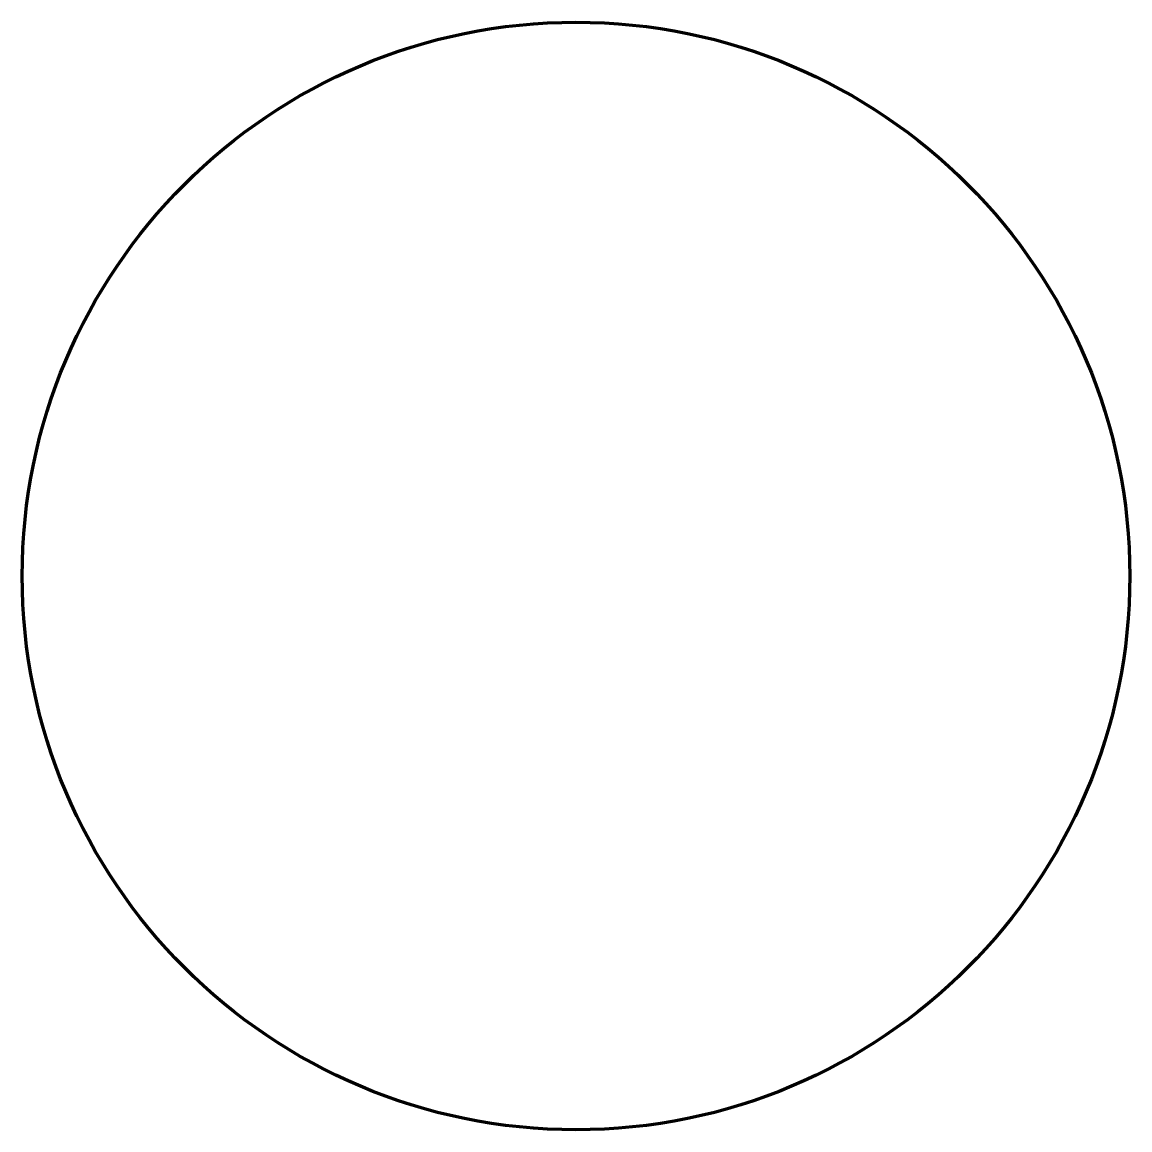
# Model space of a CAD drawing. Extents: x 7.5 to 42.5, y -42.5 to -7.5.
import ezdxf

# ---------------------------------------------------------------- set-up
doc = ezdxf.new("R2010")
doc.units = 0
doc.header["$MEASUREMENT"] = 0
doc.layers.add('Слой 1', color=7, linetype='Continuous', lineweight=0)

msp = doc.modelspace()

# ---------------------------------------------------------------- linework, layer by layer
at = {"layer": 'Слой 1', "color": 41, "lineweight": 106, "true_color": 0xedd1a6}
msp.add_circle((25, -25), 17.5, dxfattribs=at)

doc.saveas('drawing.dxf')
